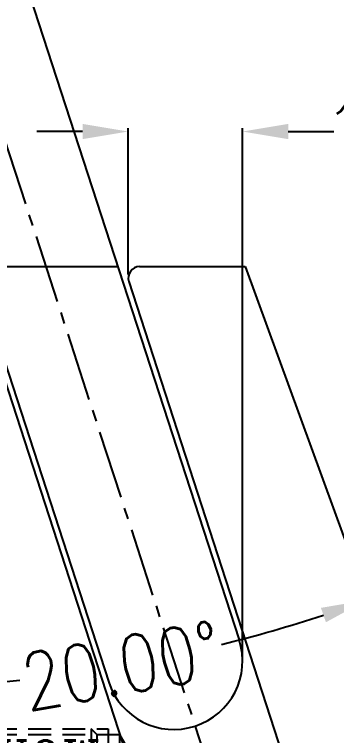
# Model space of a CAD drawing. Header units: millimetres. Extents: x 23075 to 24509, y -21593 to -20579.
# Drawn here: x 23885 to 23913.1, y -21282.7 to -21219.5 of the extents above; entities that cross this region are included whole.
import ezdxf

# ---------------------------------------------------------------- set-up
doc = ezdxf.new("R2010")
doc.units = ezdxf.units.MM
doc.header["$LTSCALE"] = 8
doc.linetypes.add('CENTER2', pattern=[1.125, 0.75, -0.125, 0.125, -0.125])
doc.linetypes.add('HIDDEN', pattern=[0.375, 0.25, -0.125])
doc.layers.get('DEFPOINTS').update_dxf_attribs({"color": 6})
doc.layers.add('dim', color=3, linetype='Continuous', lineweight=15)
for name, color, linetype in [('PIN', 5, 'Continuous'), ('SCREW', 52, 'HIDDEN'), ('SLIDE', 6, 'Continuous')]:
    doc.layers.add(name, color=color, linetype=linetype)
doc.styles.add('ROMANC', font='RomanC.ttf', dxfattribs={"width": 0.8, "height": 7})
doc.styles.get("Standard").update_dxf_attribs({"font": 'txt.shx', "width": 0.8, "bigfont": 'chineset.shx'})
doc.dimstyles.new('ISO-25', dxfattribs={"dimtxt": 5, "dimasz": 4, "dimexe": 0.3, "dimexo": 0.3, "dimtad": 0, "dimzin": 1, "dimdsep": 46, "dimtxsty": 'Standard', "dimcen": 0, "dimclrd": 3, "dimclre": 3, "dimclrt": 3, "dimazin": 0, "dimtfac": 1, "dimtofl": 0, "dimtmove": 0, "dimatfit": 0, "dimfxl": 0, "dimarcsym": 0})

# ---------------------------------------------------------------- blocks, each defined once
blk = doc.blocks.new('*D27653')
at = {"layer": 'DEFPOINTS', "color": 0}
for p in [(23872.156, -21220.618), (23905.156, -21241.618), (23896.379, -21276.169), (23928.765, -21306.482), (23872.156, -21311.618)]:
    blk.add_point(p, dxfattribs=at)
at = {"layer": 'dim', "color": 3, "lineweight": -2}
for start, end in [(284.02778, 288.20295), (271.79705, 275.97222)]:
    blk.add_arc((23872.156, -21150.952), 127.539, start, end, dxfattribs=at)
at = {"layer": 'dim', "color": 3}
for points in [[(23912.216, -21272.738), (23911.779, -21271.478), (23915.777, -21270.799)], [(23876.146, -21277.761), (23876.166, -21279.094), (23872.156, -21278.49)]]:
    blk.add_solid(points, dxfattribs=at)
at = {"layer": 'dim', "color": 3, "insert": (23894.303, -21276.553), "char_height": 5, "attachment_point": 5, "rotation": 10}
blk.add_mtext('20.00%%d', dxfattribs=at)
blk = doc.blocks.new('*D27795')
at = {"layer": 'DEFPOINTS', "color": 0}
for p in [(23904.913, -21229.796), (23894.913, -21242.618), (23904.913, -21276.122)]:
    blk.add_point(p, dxfattribs=at)
at = {"layer": 'dim', "color": 3, "lineweight": -2}
for p, q in [((23890.913, -21229.796), (23886.913, -21229.796)), ((23894.913, -21242.318), (23894.913, -21229.496)), ((23904.913, -21275.822), (23904.913, -21229.496)), ((23908.913, -21229.796), (23912.913, -21229.796))]:
    blk.add_line(p, q, dxfattribs=at)
at = {"layer": 'dim', "color": 3}
for points in [[(23890.913, -21230.463), (23890.913, -21229.129), (23894.913, -21229.796)], [(23908.913, -21229.129), (23908.913, -21230.463), (23904.913, -21229.796)]]:
    blk.add_solid(points, dxfattribs=at)
at = {"layer": 'dim', "color": 3, "insert": (23919.871, -21229.796), "char_height": 5, "attachment_point": 5}
blk.add_mtext('10.00', dxfattribs=at)
blk = doc.blocks.new('20160816.135540')
at = {"linetype": 'HIDDEN'}
for p, q in [((-4.803, 0.888), (-4.803, -7.112)), ((6.197, 0.888), (6.197, -7.112)), ((6.197, -7.112), (-4.803, -7.112)), ((-2.803, -7.112), (-2.803, -11.112)), ((4.197, -7.112), (4.197, -11.112))]:
    blk.add_line(p, q, dxfattribs=at)
at = {"layer": 'SCREW', "linetype": 'CENTER2', "ltscale": 5}
blk.add_line((0.697, 0.888), (0.697, -22.542), dxfattribs=at)
at = {"layer": 'SCREW'}
for p, q in [((-4.303, -2.112), (-3.303, -1.112)), ((4.697, -1.112), (-3.303, -1.112)), ((5.697, -2.112), (-4.303, -2.112)), ((-4.303, -2.112), (-4.303, -7.112)), ((5.697, -2.112), (5.697, -7.112)), ((-2.303, -7.112), (-2.303, -20.112)), ((-1.803, -7.112), (-1.803, -21.112)), ((3.197, -7.112), (3.197, -21.112)), ((3.697, -7.112), (3.697, -20.112)), ((3.697, -18.612), (-2.303, -18.612)), ((-1.803, -19.112), (-2.303, -18.612)), ((3.197, -19.112), (3.697, -18.612)), ((3.197, -19.112), (-1.803, -19.112)), ((3.697, -20.112), (-2.303, -20.112)), ((3.197, -21.112), (-1.803, -21.112))]:
    blk.add_line(p, q, dxfattribs=at)
at = {"layer": 'SCREW', "linetype": 'Continuous'}
for p, q in [((5.697, -2.112), (4.697, -1.112)), ((0.697, -22.542), (-1.803, -21.112)), ((3.197, -21.112), (0.697, -22.542))]:
    blk.add_line(p, q, dxfattribs=at)
at = {"layer": 'dim', "style": 'ROMANC', "width": 0.8}
blk.add_text('M6x12L', height=4.0648, rotation=90, dxfattribs=at).set_placement((2.689, -19.511))

msp = doc.modelspace()

# ---------------------------------------------------------------- linework, layer by layer
at = {"layer": 'PIN', "linetype": 'CENTER2'}
msp.add_line((23870.156, -21187.618), (23905.573, -21296.618), dxfattribs=at)
at = {"layer": 'PIN'}
for p, q in [((23878.489, -21193.848), (23904.619, -21274.268)), ((23867.077, -21197.557), (23893.207, -21277.976))]:
    msp.add_line(p, q, dxfattribs=at)
msp.add_arc((23898.913, -21276.122), 6, 198, 18, dxfattribs=at)
at = {"layer": 'SLIDE'}
for p, q in [((23881.393, -21241.618), (23894.011, -21241.618)), ((23895.913, -21241.618), (23905.156, -21241.618)), ((23905.156, -21241.618), (23928.451, -21305.618)), ((23881.092, -21242.309), (23898.738, -21296.618)), ((23894.962, -21242.928), (23912.407, -21296.618))]:
    msp.add_line(p, q, dxfattribs=at)
msp.add_arc((23895.913, -21242.618), 1, 90, 198, dxfattribs=at)

# ---------------------------------------------------------------- block references
at = {"layer": 'SCREW', "rotation": 90}
msp.add_blockref('20160816.135540', (23873.044, -21285.761), dxfattribs=at)

# ---------------------------------------------------------------- dimensions: what is measured, and where the dimension line sits
at = {"layer": 'dim'}
dim = msp.add_angular_dim_2l(base=(23896.379, -21276.169), line1=((23905.156, -21241.618), (23928.765, -21306.482)), line2=((23872.156, -21220.618), (23872.156, -21311.618)), dimstyle='ISO-25', dxfattribs=at)
dim.commit()
dim.dimension.update_dxf_attribs({"geometry": '*D27653', "text_midpoint": (23894.303, -21276.553)})
dim = msp.add_linear_dim(base=(23904.913, -21229.796), p1=(23894.913, -21242.618), p2=(23904.913, -21276.122), dimstyle='ISO-25', dxfattribs=at)
dim.commit()
dim.dimension.update_dxf_attribs({"geometry": '*D27795', "text_midpoint": (23919.871, -21229.796)})

doc.saveas('drawing.dxf')
